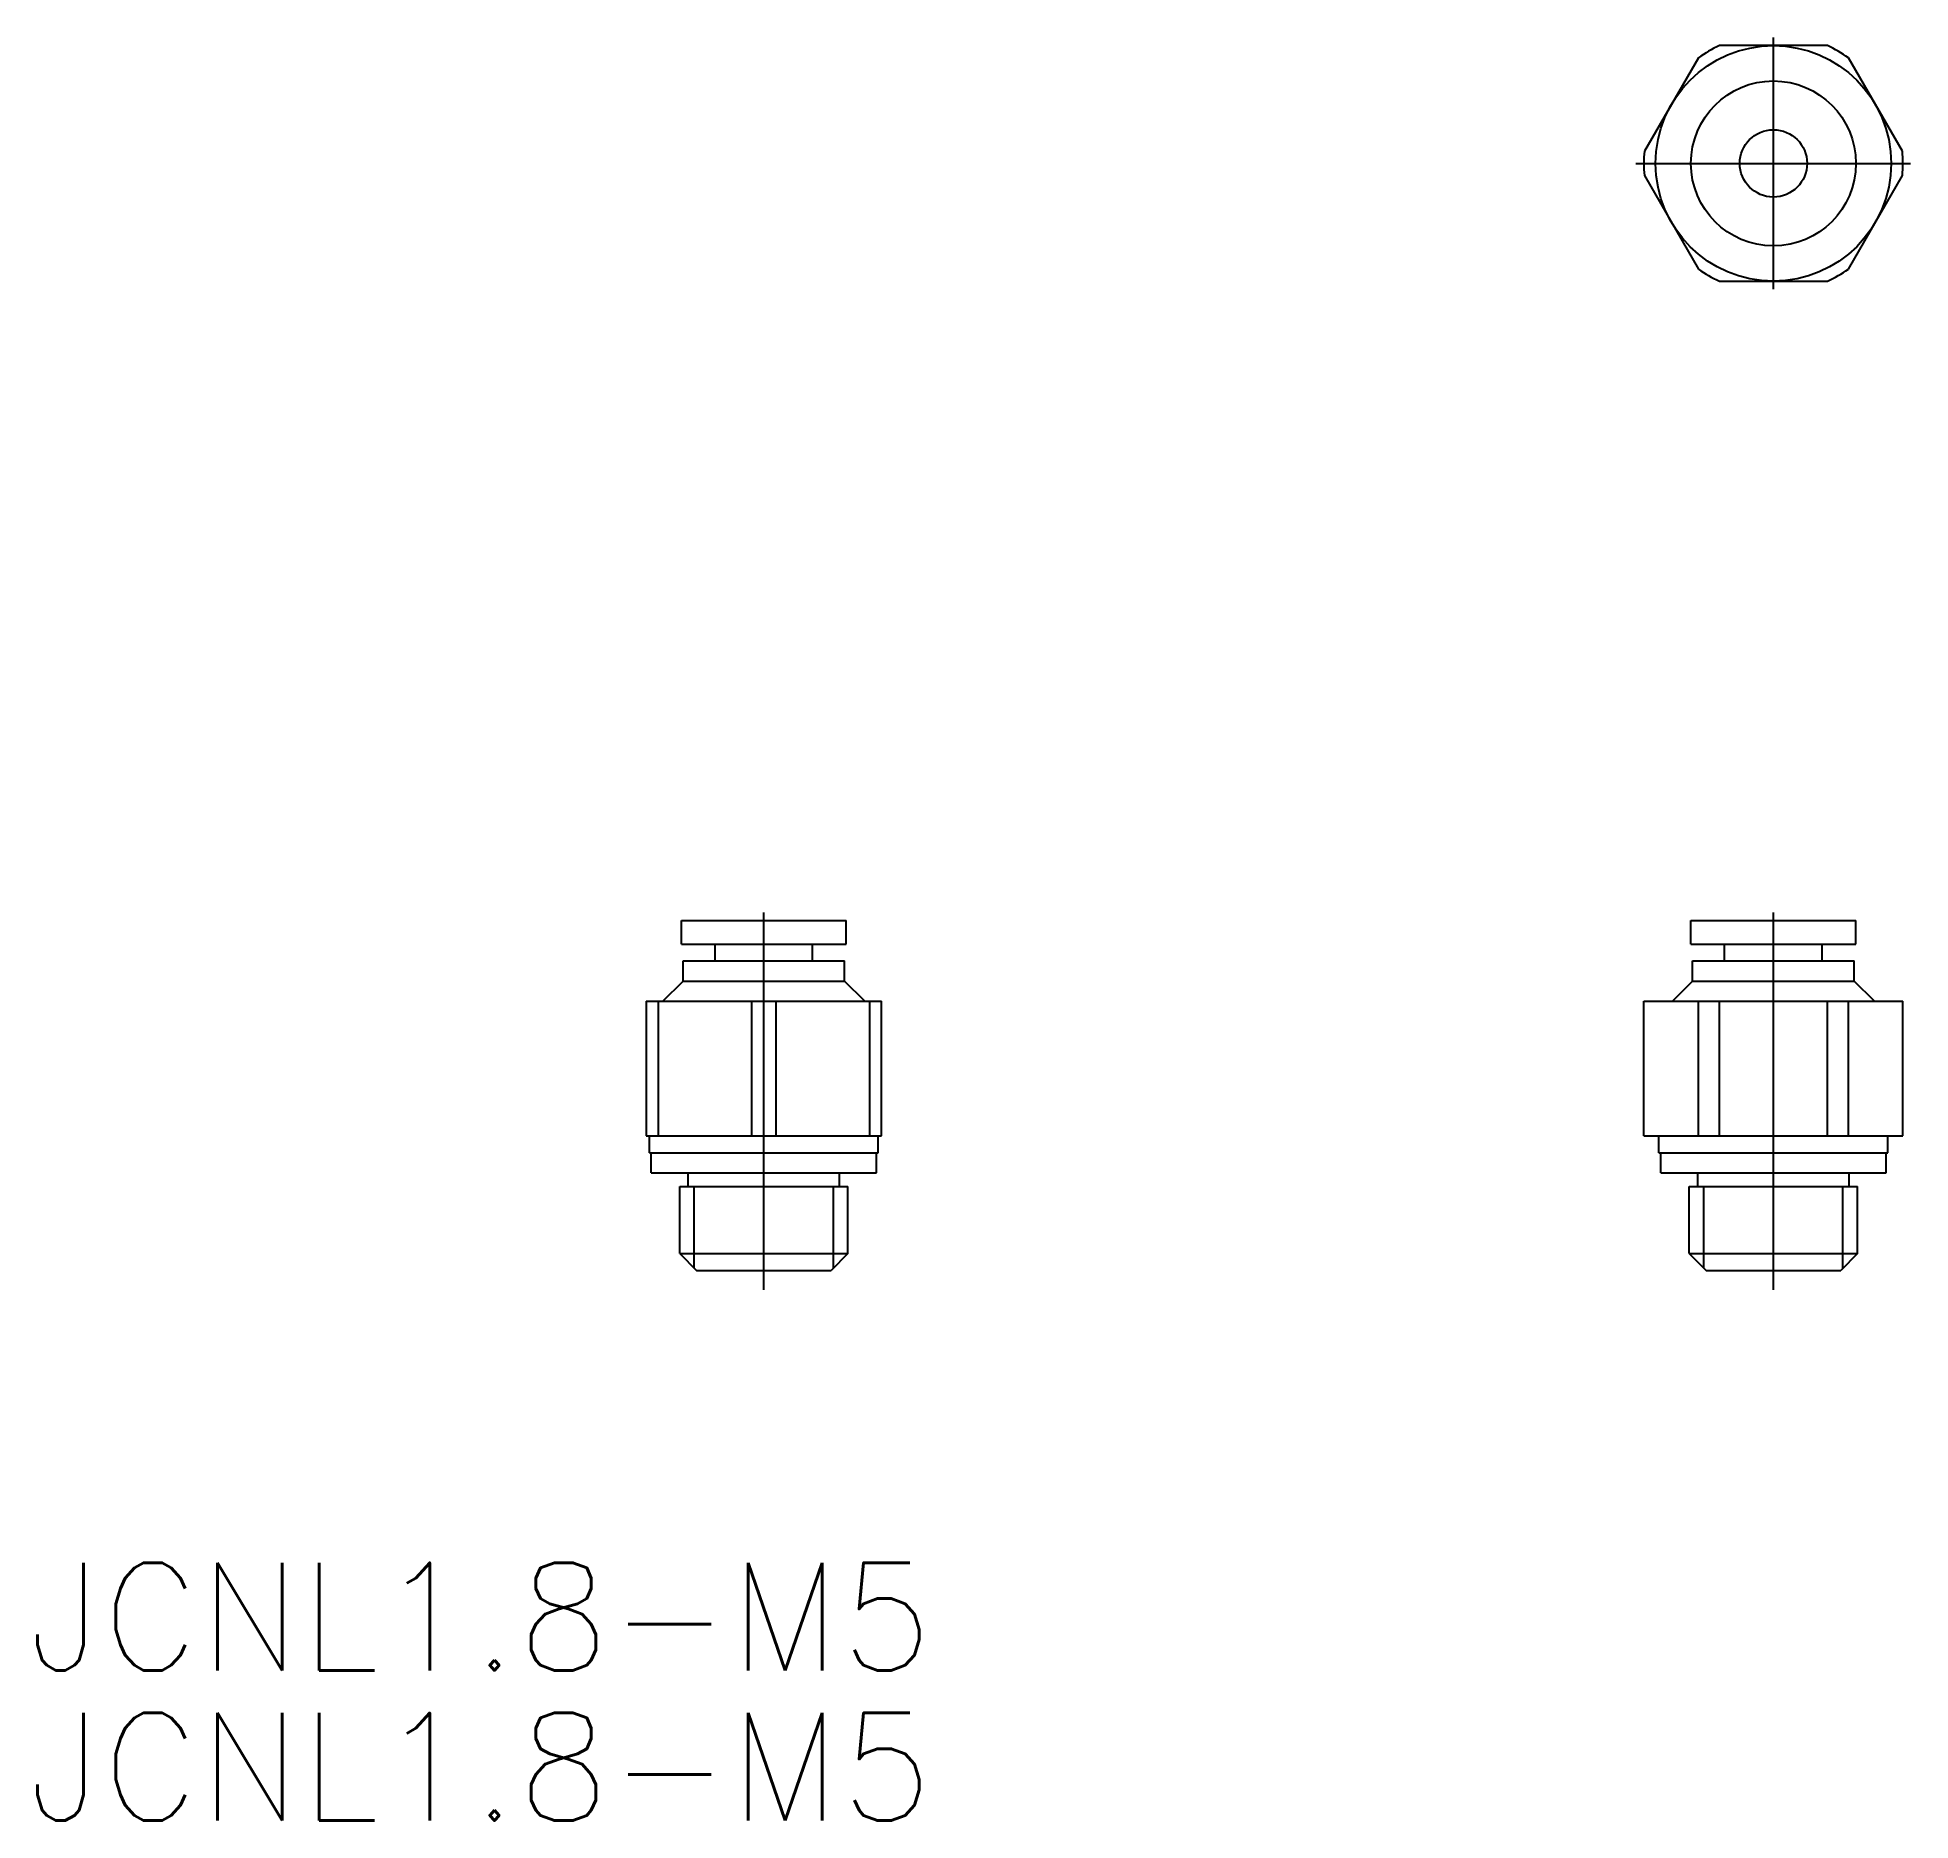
# Model space of a CAD drawing. Extents: x 90.7 to 146.4, y 143 to 196.
import ezdxf

# ---------------------------------------------------------------- set-up
doc = ezdxf.new("R2010")
doc.units = 0
doc.linetypes.add('CENTER', pattern=[17.5, 13, -1.5, 1.5, -1.5])
doc.layers.get('0').update_dxf_attribs({"linetype": 'CONTINUOUS'})
doc.layers.add('CENTER', color=1, linetype='CENTER')
doc.styles.get("Standard").update_dxf_attribs({"font": 'txt.shx', "bigfont": '@extfont2.shx'})

msp = doc.modelspace()

# ---------------------------------------------------------------- linework, layer by layer
at = {"color": 7, "linetype": 'CONTINUOUS'}
for p, q in [((140.068, 195.367), (138.464, 192.589)), ((143.901, 195.728), (140.693, 195.728)), ((146.13, 192.589), (144.526, 195.367)), ((138.464, 191.867), (140.068, 189.089)), ((144.526, 189.089), (146.13, 191.867)), ((140.693, 188.728), (143.901, 188.728)), ((109.847, 169.728), (114.747, 169.728)), ((109.847, 169.028), (109.847, 169.728)), ((114.747, 169.028), (114.747, 169.728)), ((139.847, 169.728), (144.747, 169.728)), ((139.847, 169.028), (139.847, 169.728)), ((144.747, 169.028), (144.747, 169.728)), ((109.847, 169.028), (114.747, 169.028)), ((110.847, 168.528), (110.847, 169.028)), ((113.747, 168.528), (113.747, 169.028)), ((139.847, 169.028), (144.747, 169.028)), ((140.847, 168.528), (140.847, 169.028)), ((143.747, 168.528), (143.747, 169.028)), ((109.897, 168.528), (114.697, 168.528)), ((109.897, 167.928), (109.897, 168.528)), ((114.697, 167.928), (114.697, 168.528)), ((139.897, 168.528), (144.697, 168.528)), ((139.897, 167.928), (139.897, 168.528)), ((144.697, 167.928), (144.697, 168.528)), ((109.297, 167.328), (109.897, 167.928)), ((109.897, 167.928), (114.697, 167.928)), ((115.297, 167.328), (114.697, 167.928)), ((139.297, 167.328), (139.897, 167.928)), ((139.897, 167.928), (144.697, 167.928)), ((145.297, 167.328), (144.697, 167.928)), ((108.797, 167.328), (115.797, 167.328)), ((108.797, 167.328), (108.797, 163.328)), ((109.158, 167.328), (109.158, 163.328)), ((111.936, 167.328), (111.936, 163.328)), ((112.658, 167.328), (112.658, 163.328)), ((115.436, 167.328), (115.436, 163.328)), ((115.797, 163.328), (115.797, 167.328)), ((138.447, 167.328), (146.147, 167.328)), ((138.447, 163.328), (138.447, 167.328)), ((140.068, 163.328), (140.068, 167.328)), ((140.693, 163.328), (140.693, 167.328)), ((143.901, 163.328), (143.901, 167.328)), ((144.526, 163.328), (144.526, 167.328)), ((146.147, 163.328), (146.147, 167.328)), ((108.797, 163.328), (115.797, 163.328)), ((108.897, 162.828), (108.897, 163.328)), ((115.697, 162.828), (115.697, 163.328)), ((138.447, 163.328), (146.147, 163.328)), ((138.897, 162.828), (138.897, 163.328)), ((145.697, 162.828), (145.697, 163.328)), ((108.897, 162.828), (115.697, 162.828)), ((108.947, 162.228), (108.947, 162.828)), ((115.647, 162.228), (115.647, 162.828)), ((138.897, 162.828), (145.697, 162.828)), ((138.947, 162.228), (138.947, 162.828)), ((145.647, 162.228), (145.647, 162.828)), ((108.947, 162.228), (115.647, 162.228)), ((110.047, 161.828), (110.047, 162.228)), ((114.547, 161.828), (114.547, 162.228)), ((138.947, 162.228), (145.647, 162.228)), ((140.047, 161.828), (140.047, 162.228)), ((144.547, 161.828), (144.547, 162.228)), ((109.797, 161.828), (114.797, 161.828)), ((109.797, 159.828), (109.797, 161.828)), ((114.797, 159.828), (114.797, 161.828)), ((139.797, 161.828), (144.797, 161.828)), ((139.797, 159.828), (139.797, 161.828)), ((144.797, 159.828), (144.797, 161.828)), ((109.797, 159.828), (110.297, 159.328)), ((114.797, 159.828), (114.297, 159.328)), ((139.797, 159.828), (140.297, 159.328)), ((144.797, 159.828), (144.297, 159.328)), ((110.297, 159.328), (114.297, 159.328)), ((140.297, 159.328), (144.297, 159.328))]:
    msp.add_line(p, q, dxfattribs=at)
at = {"color": 3, "linetype": 'CONTINUOUS'}
for p, q in [((110.23, 159.395), (110.23, 161.828)), ((114.364, 159.395), (114.364, 161.828)), ((140.23, 159.395), (140.23, 161.828)), ((144.364, 159.395), (144.364, 161.828)), ((109.797, 159.828), (114.797, 159.828)), ((139.797, 159.828), (144.797, 159.828))]:
    msp.add_line(p, q, dxfattribs=at)
at = {"color": 7, "linetype": 'CONTINUOUS'}
for radius in [3.5, 2.45, 1]:
    msp.add_circle((142.297, 192.228), radius, dxfattribs=at)
for start, end in [(114.62, 125.38), (54.62, 65.38), (174.62, 185.38), (354.62, 5.38), (234.62, 245.38), (294.62, 305.38)]:
    msp.add_arc((142.297, 192.228), 3.85, start, end, dxfattribs=at)
at = {"layer": 'CENTER', "color": 1, "linetype": 'CENTER'}
for p, q in [((142.297, 188.492), (142.297, 195.97)), ((138.208, 192.228), (146.372, 192.228)), ((112.297, 158.756), (112.297, 169.968)), ((142.297, 158.756), (142.297, 169.968))]:
    msp.add_line(p, q, dxfattribs=at)

# ---------------------------------------------------------------- texts
at = {"color": 7, "linetype": 'CONTINUOUS'}
for p in [(90.44, 147.443), (90.44, 142.982)]:
    msp.add_text('JCNL1.8-M5', height=3.2, dxfattribs=at).set_placement(p)

doc.saveas('drawing.dxf')
